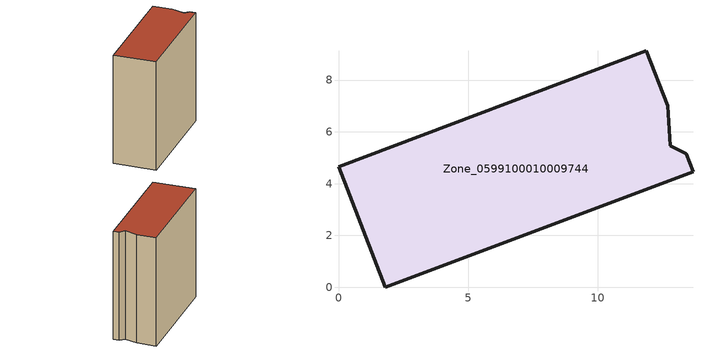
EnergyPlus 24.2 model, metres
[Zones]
Zone_0599100010009744
 floor ground (C_G): 1.8,0 0,4.65 11.88,9.13 12.7,7.01 12.79,5.46 13.41,5.16 13.68,4.47 z0
 wall outside (C_F): 1.8,0 13.68,4.47 13.41,5.16 12.79,5.46 12.7,7.01 11.88,9.13 0,4.65 1.8,0 z0:13.12
 roof outside (C_R): 0,4.65 1.8,0 13.68,4.47 13.41,5.16 12.79,5.46 12.7,7.01 11.88,9.13 z13.12
[BUILDING]
Pand.0599100010009744: North Axis=0; Terrain=City; Loads Convergence Tolerance Value=0.04; Temperature Convergence Tolerance Value=0.4; Solar Distribution=FullExterior; Maximum Number of Warmup Days=25; Minimum Number of Warmup Days=1
[Site:Location]
Rotterdam.The.Hague.AP_ZH_NLD Design_Conditions: Latitude=51.96; Longitude=4.45; Time Zone=1; Elevation=-4.5
[SITE:GROUNDTEMPERATURE:BUILDINGSURFACE]
18, 18, 18, 18, 18, 18, 18, 18, 18, 18, 18, 18
[MATERIAL] Thermal Absorptance=0.9; Solar Absorptance=0.7; Visible Absorptance=0.7
Name | Roughness | Thickness | Conductivity | Density | Specific Heat
G.TI.1946 | MediumSmooth | 0.15 | 1 | 540 | 1210
F.TI.1946 | Rough | 0.3 | 0.857143 | 1920 | 840
R.TI.1946 | MediumRough | 0.2 | 0.1 | 1500 | 1000
[CONSTRUCTION]
C_G: G.TI.1946
C_F: F.TI.1946
C_R: R.TI.1946
[ZONE]
Zone_0599100010009744: Type=1; Multiplier=1; Ceiling Height=Autocalculate; Volume=Autocalculate; Floor Area=autocalculate; Part of Total Floor Area=Yes
[ZONEINFILTRATION:DESIGNFLOWRATE]
Infil_Zone_0599100010009744: Zone or ZoneList or Space or SpaceList=Zone_0599100010009744; Schedule=AlwaysOn; Design Flow Rate Calculation Method=Flow/Area; Flow Rate per Floor Area=0.003; Constant Term Coefficient=1; Temperature Term Coefficient=0; Velocity Term Coefficient=0; Velocity Squared Term Coefficient=0
[HVACTEMPLATE:ZONE:IDEALLOADSAIRSYSTEM]
Zone_0599100010009744: Maximum Heating Supply Air Temperature=50; Minimum Cooling Supply Air Temperature=13; Maximum Heating Supply Air Humidity Ratio=0.0156; Minimum Cooling Supply Air Humidity Ratio=0.0077; Heating Limit=NoLimit; Cooling Limit=NoLimit; Dehumidification Control Type=ConstantSensibleHeatRatio; Cooling Sensible Heat Ratio=0.7; Dehumidification Setpoint=60; Humidification Control Type=None; Humidification Setpoint=30; Outdoor Air Method=None; Outdoor Air Flow Rate per Person=0.00944; Outdoor Air Flow Rate per Zone Floor Area=0; Outdoor Air Flow Rate per Zone=0; Demand Controlled Ventilation Type=None; Outdoor Air Economizer Type=NoEconomizer; Heat Recovery Type=None; Sensible Heat Recovery Effectiveness=0.7; Latent Heat Recovery Effectiveness=0.65
[ZONECONTROL:THERMOSTAT]
ThermostatControl_Zone_0599100010009744: Zone or ZoneList=Zone_0599100010009744; Control Type Schedule=DualSetpointControlType; Control 1=Thermostat_Zone_0599100010009744; Temperature Difference Between Cutout And Setpoint=0
[THERMOSTATSETPOINT:DUALSETPOINT]
Thermostat_Zone_0599100010009744: Heating Setpoint Temperature Schedule=HeatingSetpoint_Zone_0599100010009744; Cooling Setpoint Temperature Schedule=CoolingSetpoint_Zone_0599100010009744
[SCHEDULE:COMPACT]
HeatingSetpoint_Zone_0599100010009744: Through: 12/31, For: AllDays, Until: 24:00, 21
CoolingSetpoint_Zone_0599100010009744: Through: 12/31, For: AllDays, Until: 24:00, 24
DualSetpointControlType: Through: 12/31, For: AllDays, Until: 24:00, 4
AlwaysOn: Through: 12/31, For: AllDays, Until: 24:00, 1
